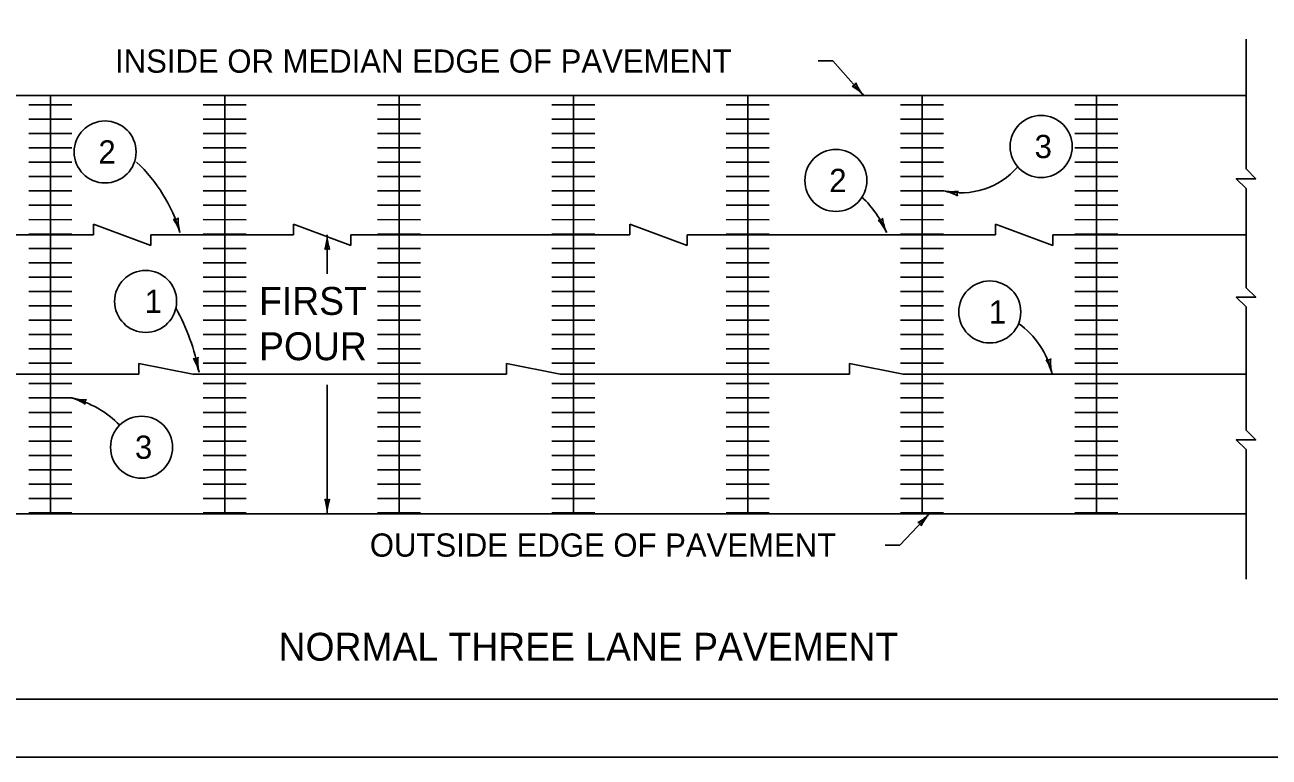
# Model space of a CAD drawing. Extents: x 997.6 to 1036.7, y 998.9 to 1022.6.
# Drawn here: x 1019.34 to 1030.05, y 1000 to 1006.3 of the extents above; entities that cross this region are included whole.
import ezdxf

# ---------------------------------------------------------------- set-up
doc = ezdxf.new("R2010")
doc.units = 0
for name, color, linetype in [('Level 1', 7, 'Continuous'), ('Level 10', 7, 'Continuous'), ('Level 11', 7, 'Continuous'), ('Level 14', 7, 'Continuous')]:
    doc.layers.add(name, color=color, linetype=linetype)

msp = doc.modelspace()

# ---------------------------------------------------------------- linework, layer by layer
at = {"layer": 'Level 1'}
for p, q in [((1029.849, 1006.178), (1029.849, 1005.187)), ((1026.168, 1005.992), (1026.293, 1005.992)), ((1026.293, 1005.992), (1026.558, 1005.695)), ((1019.007, 1005.695), (1029.849, 1005.695)), ((1019.562, 1005.614), (1019.562, 1005.695)), ((1021.062, 1003.321), (1021.062, 1005.695)), ((1021.062, 1005.614), (1021.062, 1005.695)), ((1022.562, 1005.614), (1022.562, 1005.695)), ((1024.062, 1005.614), (1024.062, 1005.695)), ((1025.562, 1005.614), (1025.562, 1005.695)), ((1027.062, 1005.614), (1027.062, 1005.695)), ((1028.562, 1005.614), (1028.562, 1005.695)), ((1019.376, 1005.614), (1019.747, 1005.614)), ((1019.562, 1003.321), (1019.562, 1005.614)), ((1020.876, 1005.614), (1021.247, 1005.614)), ((1022.376, 1005.614), (1022.747, 1005.614)), ((1022.562, 1003.321), (1022.562, 1005.614)), ((1022.562, 1003.321), (1022.562, 1005.614)), ((1023.876, 1005.614), (1024.247, 1005.614)), ((1024.062, 1003.321), (1024.062, 1005.614)), ((1025.376, 1005.614), (1025.747, 1005.614)), ((1025.562, 1003.321), (1025.562, 1005.614)), ((1025.562, 1003.321), (1025.562, 1005.614)), ((1026.876, 1005.614), (1027.247, 1005.614)), ((1027.062, 1003.214), (1027.062, 1005.614)), ((1028.376, 1005.614), (1028.747, 1005.614)), ((1028.562, 1003.321), (1028.562, 1005.614)), ((1028.562, 1003.321), (1028.562, 1005.614)), ((1019.376, 1005.491), (1019.747, 1005.491)), ((1020.876, 1005.491), (1021.247, 1005.491)), ((1022.376, 1005.491), (1022.747, 1005.491)), ((1023.876, 1005.491), (1024.247, 1005.491)), ((1025.376, 1005.491), (1025.747, 1005.491)), ((1026.876, 1005.491), (1027.247, 1005.491)), ((1028.376, 1005.491), (1028.747, 1005.491)), ((1019.376, 1005.367), (1019.747, 1005.367)), ((1020.876, 1005.367), (1021.247, 1005.367)), ((1022.376, 1005.367), (1022.747, 1005.367)), ((1023.876, 1005.367), (1024.247, 1005.367)), ((1025.376, 1005.367), (1025.747, 1005.367)), ((1026.876, 1005.367), (1027.247, 1005.367)), ((1028.376, 1005.367), (1028.747, 1005.367)), ((1019.376, 1005.244), (1019.747, 1005.244)), ((1020.876, 1005.244), (1021.247, 1005.244)), ((1022.376, 1005.244), (1022.747, 1005.244)), ((1023.876, 1005.244), (1024.247, 1005.244)), ((1025.376, 1005.244), (1025.747, 1005.244)), ((1026.876, 1005.244), (1027.247, 1005.244)), ((1028.376, 1005.244), (1028.747, 1005.244)), ((1019.376, 1005.12), (1019.747, 1005.12)), ((1020.876, 1005.12), (1021.247, 1005.12)), ((1022.376, 1005.12), (1022.747, 1005.12)), ((1023.876, 1005.12), (1024.247, 1005.12)), ((1025.376, 1005.12), (1025.747, 1005.12)), ((1026.876, 1005.12), (1027.247, 1005.12)), ((1028.376, 1005.12), (1028.747, 1005.12)), ((1019.376, 1004.996), (1019.747, 1004.996)), ((1020.876, 1004.996), (1021.247, 1004.996)), ((1022.376, 1004.996), (1022.747, 1004.996)), ((1023.876, 1004.996), (1024.247, 1004.996)), ((1025.376, 1004.996), (1025.747, 1004.996)), ((1026.876, 1004.996), (1027.247, 1004.996)), ((1028.376, 1004.996), (1028.747, 1004.996)), ((1019.376, 1004.873), (1019.747, 1004.873)), ((1020.876, 1004.873), (1021.247, 1004.873)), ((1022.376, 1004.873), (1022.747, 1004.873)), ((1023.876, 1004.873), (1024.247, 1004.873)), ((1025.376, 1004.873), (1025.747, 1004.873)), ((1026.876, 1004.873), (1027.247, 1004.873)), ((1028.376, 1004.873), (1028.747, 1004.873)), ((1019.376, 1004.749), (1019.747, 1004.749)), ((1020.876, 1004.749), (1021.247, 1004.749)), ((1022.376, 1004.749), (1022.747, 1004.749)), ((1023.876, 1004.749), (1024.247, 1004.749)), ((1025.376, 1004.749), (1025.747, 1004.749)), ((1026.876, 1004.749), (1027.247, 1004.749)), ((1028.376, 1004.749), (1028.747, 1004.749)), ((1029.849, 1004.77), (1029.849, 1004.165)), ((1019.376, 1004.626), (1019.747, 1004.625)), ((1020.876, 1004.626), (1021.247, 1004.625)), ((1022.376, 1004.626), (1022.747, 1004.625)), ((1023.876, 1004.626), (1024.247, 1004.625)), ((1025.376, 1004.626), (1025.747, 1004.625)), ((1026.876, 1004.626), (1027.247, 1004.625)), ((1028.376, 1004.626), (1028.747, 1004.625)), ((1019.007, 1004.495), (1019.932, 1004.495)), ((1019.376, 1004.502), (1019.747, 1004.502)), ((1019.932, 1004.495), (1019.932, 1004.587)), ((1020.426, 1004.402), (1019.932, 1004.587)), ((1020.426, 1004.495), (1020.426, 1004.402)), ((1020.426, 1004.495), (1021.654, 1004.495)), ((1020.876, 1004.502), (1021.247, 1004.502)), ((1021.654, 1004.495), (1021.654, 1004.587)), ((1022.148, 1004.402), (1021.654, 1004.587)), ((1021.943, 1004.495), (1021.943, 1004.159)), ((1022.148, 1004.495), (1022.148, 1004.402)), ((1022.148, 1004.495), (1024.547, 1004.495)), ((1022.376, 1004.502), (1022.747, 1004.502)), ((1023.876, 1004.502), (1024.247, 1004.502)), ((1024.547, 1004.495), (1024.547, 1004.587)), ((1025.041, 1004.402), (1024.547, 1004.587)), ((1025.041, 1004.495), (1025.041, 1004.402)), ((1025.041, 1004.495), (1027.692, 1004.495)), ((1025.376, 1004.502), (1025.747, 1004.502)), ((1026.876, 1004.502), (1027.247, 1004.502)), ((1027.692, 1004.495), (1027.692, 1004.587)), ((1028.186, 1004.402), (1027.692, 1004.587)), ((1028.186, 1004.495), (1028.186, 1004.402)), ((1028.186, 1004.495), (1029.849, 1004.495)), ((1028.376, 1004.502), (1028.747, 1004.502)), ((1019.376, 1004.378), (1019.747, 1004.378)), ((1020.876, 1004.378), (1021.247, 1004.378)), ((1022.376, 1004.378), (1022.747, 1004.378)), ((1023.876, 1004.378), (1024.247, 1004.378)), ((1025.376, 1004.378), (1025.747, 1004.378)), ((1026.876, 1004.378), (1027.247, 1004.378)), ((1028.376, 1004.378), (1028.747, 1004.378)), ((1019.376, 1004.255), (1019.747, 1004.255)), ((1020.876, 1004.255), (1021.247, 1004.255)), ((1022.376, 1004.255), (1022.747, 1004.255)), ((1023.876, 1004.255), (1024.247, 1004.255)), ((1025.376, 1004.255), (1025.747, 1004.255)), ((1026.876, 1004.255), (1027.247, 1004.255)), ((1028.376, 1004.255), (1028.747, 1004.255)), ((1019.376, 1004.131), (1019.747, 1004.131)), ((1020.876, 1004.131), (1021.247, 1004.131)), ((1022.376, 1004.131), (1022.747, 1004.131)), ((1023.876, 1004.131), (1024.247, 1004.131)), ((1025.376, 1004.131), (1025.747, 1004.131)), ((1026.876, 1004.131), (1027.247, 1004.131)), ((1028.376, 1004.131), (1028.747, 1004.131)), ((1019.376, 1004.008), (1019.747, 1004.008)), ((1020.876, 1004.008), (1021.247, 1004.008)), ((1022.376, 1004.008), (1022.747, 1004.008)), ((1023.876, 1004.008), (1024.247, 1004.008)), ((1025.376, 1004.008), (1025.747, 1004.008)), ((1026.876, 1004.008), (1027.247, 1004.008)), ((1028.376, 1004.008), (1028.747, 1004.008)), ((1019.376, 1003.884), (1019.747, 1003.884)), ((1020.876, 1003.884), (1021.247, 1003.884)), ((1022.376, 1003.884), (1022.747, 1003.884)), ((1023.876, 1003.884), (1024.247, 1003.884)), ((1025.376, 1003.884), (1025.747, 1003.884)), ((1026.876, 1003.884), (1027.247, 1003.884)), ((1028.376, 1003.884), (1028.747, 1003.884)), ((1019.376, 1003.76), (1019.747, 1003.76)), ((1020.876, 1003.76), (1021.247, 1003.76)), ((1022.376, 1003.76), (1022.747, 1003.76)), ((1023.876, 1003.76), (1024.247, 1003.76)), ((1025.376, 1003.76), (1025.747, 1003.76)), ((1026.876, 1003.76), (1027.247, 1003.76)), ((1028.376, 1003.76), (1028.747, 1003.76)), ((1029.849, 1003.749), (1029.849, 1002.939)), ((1019.376, 1003.637), (1019.747, 1003.637)), ((1020.876, 1003.637), (1021.247, 1003.637)), ((1022.376, 1003.637), (1022.747, 1003.637)), ((1023.876, 1003.637), (1024.247, 1003.637)), ((1025.376, 1003.637), (1025.747, 1003.637)), ((1026.876, 1003.637), (1027.247, 1003.637)), ((1028.376, 1003.637), (1028.747, 1003.637)), ((1019.376, 1003.513), (1019.747, 1003.513)), ((1020.876, 1003.513), (1021.247, 1003.513)), ((1022.376, 1003.513), (1022.747, 1003.513)), ((1023.876, 1003.513), (1024.247, 1003.513)), ((1025.376, 1003.513), (1025.747, 1003.513)), ((1026.876, 1003.513), (1027.247, 1003.513)), ((1028.376, 1003.513), (1028.747, 1003.513)), ((1019.376, 1003.39), (1019.747, 1003.39)), ((1019.562, 1003.214), (1019.562, 1003.321)), ((1020.323, 1003.295), (1020.323, 1003.387)), ((1020.323, 1003.387), (1020.786, 1003.295)), ((1020.876, 1003.39), (1021.247, 1003.39)), ((1021.062, 1003.214), (1021.062, 1003.321)), ((1022.376, 1003.39), (1022.747, 1003.39)), ((1022.562, 1003.214), (1022.562, 1003.321)), ((1023.485, 1003.295), (1023.485, 1003.387)), ((1023.485, 1003.387), (1023.948, 1003.295)), ((1023.876, 1003.39), (1024.247, 1003.39)), ((1024.062, 1003.214), (1024.062, 1003.321)), ((1025.376, 1003.39), (1025.747, 1003.39)), ((1025.562, 1003.214), (1025.562, 1003.321)), ((1026.436, 1003.295), (1026.436, 1003.387)), ((1026.436, 1003.387), (1026.899, 1003.295)), ((1026.876, 1003.39), (1027.247, 1003.39)), ((1028.376, 1003.39), (1028.747, 1003.39)), ((1028.562, 1003.214), (1028.562, 1003.321)), ((1019.007, 1003.295), (1020.323, 1003.295)), ((1019.376, 1003.214), (1019.747, 1003.214)), ((1019.562, 1002.095), (1019.562, 1003.214)), ((1020.786, 1003.295), (1023.485, 1003.295)), ((1020.876, 1003.214), (1021.247, 1003.214)), ((1021.062, 1002.095), (1021.062, 1003.214)), ((1022.376, 1003.214), (1022.747, 1003.214)), ((1022.562, 1002.102), (1022.562, 1003.214)), ((1023.876, 1003.214), (1024.247, 1003.214)), ((1023.948, 1003.295), (1026.436, 1003.295)), ((1024.062, 1002.095), (1024.062, 1003.214)), ((1025.376, 1003.214), (1025.747, 1003.214)), ((1025.562, 1002.095), (1025.562, 1003.214)), ((1026.876, 1003.214), (1027.247, 1003.214)), ((1026.899, 1003.295), (1029.849, 1003.295)), ((1027.062, 1002.102), (1027.062, 1003.214)), ((1028.376, 1003.214), (1028.747, 1003.214)), ((1028.562, 1002.095), (1028.562, 1003.214)), ((1021.943, 1003.204), (1021.943, 1002.095)), ((1019.376, 1003.091), (1019.747, 1003.091)), ((1020.876, 1003.091), (1021.247, 1003.091)), ((1022.376, 1003.091), (1022.747, 1003.091)), ((1023.876, 1003.091), (1024.247, 1003.091)), ((1025.376, 1003.091), (1025.747, 1003.091)), ((1026.876, 1003.091), (1027.247, 1003.091)), ((1028.376, 1003.091), (1028.747, 1003.091)), ((1019.376, 1002.967), (1019.747, 1002.967)), ((1020.876, 1002.967), (1021.247, 1002.967)), ((1022.376, 1002.967), (1022.747, 1002.967)), ((1023.876, 1002.967), (1024.247, 1002.967)), ((1025.376, 1002.967), (1025.747, 1002.967)), ((1026.876, 1002.967), (1027.247, 1002.967)), ((1028.376, 1002.967), (1028.747, 1002.967)), ((1019.376, 1002.843), (1019.747, 1002.843)), ((1020.876, 1002.843), (1021.247, 1002.843)), ((1022.376, 1002.843), (1022.747, 1002.843)), ((1023.876, 1002.843), (1024.247, 1002.843)), ((1025.376, 1002.843), (1025.747, 1002.843)), ((1026.876, 1002.843), (1027.247, 1002.843)), ((1028.376, 1002.843), (1028.747, 1002.843)), ((1019.376, 1002.72), (1019.747, 1002.72)), ((1020.876, 1002.72), (1021.247, 1002.72)), ((1022.376, 1002.72), (1022.747, 1002.72)), ((1023.876, 1002.72), (1024.247, 1002.72)), ((1025.376, 1002.72), (1025.747, 1002.72)), ((1026.876, 1002.72), (1027.247, 1002.72)), ((1028.376, 1002.72), (1028.747, 1002.72)), ((1019.376, 1002.596), (1019.747, 1002.596)), ((1020.876, 1002.596), (1021.247, 1002.596)), ((1022.376, 1002.596), (1022.747, 1002.596)), ((1023.876, 1002.596), (1024.247, 1002.596)), ((1025.376, 1002.596), (1025.747, 1002.596)), ((1026.876, 1002.596), (1027.247, 1002.596)), ((1028.376, 1002.596), (1028.747, 1002.596)), ((1019.376, 1002.473), (1019.747, 1002.473)), ((1020.876, 1002.473), (1021.247, 1002.473)), ((1022.376, 1002.473), (1022.747, 1002.473)), ((1023.876, 1002.473), (1024.247, 1002.473)), ((1025.376, 1002.473), (1025.747, 1002.473)), ((1026.876, 1002.473), (1027.247, 1002.473)), ((1028.376, 1002.473), (1028.747, 1002.473)), ((1029.849, 1002.522), (1029.849, 1001.531)), ((1019.376, 1002.349), (1019.747, 1002.349)), ((1020.876, 1002.349), (1021.247, 1002.349)), ((1022.376, 1002.349), (1022.747, 1002.349)), ((1023.876, 1002.349), (1024.247, 1002.349)), ((1025.376, 1002.349), (1025.747, 1002.349)), ((1026.876, 1002.349), (1027.247, 1002.349)), ((1028.376, 1002.349), (1028.747, 1002.349)), ((1019.376, 1002.225), (1019.747, 1002.225)), ((1020.876, 1002.225), (1021.247, 1002.225)), ((1022.376, 1002.225), (1022.747, 1002.225)), ((1023.876, 1002.225), (1024.247, 1002.225)), ((1025.376, 1002.225), (1025.747, 1002.225)), ((1026.876, 1002.225), (1027.247, 1002.225)), ((1028.376, 1002.225), (1028.747, 1002.225)), ((1019.007, 1002.095), (1029.849, 1002.095)), ((1019.376, 1002.102), (1019.747, 1002.102)), ((1020.876, 1002.102), (1021.247, 1002.102)), ((1022.376, 1002.102), (1022.747, 1002.102)), ((1023.876, 1002.102), (1024.247, 1002.102)), ((1025.376, 1002.102), (1025.747, 1002.102)), ((1026.869, 1001.825), (1027.125, 1002.095)), ((1026.876, 1002.102), (1027.247, 1002.102)), ((1028.376, 1002.102), (1028.747, 1002.102)), ((1026.744, 1001.825), (1026.869, 1001.825))]:
    msp.add_line(p, q, dxfattribs=at)
for points in [[(1029.849, 1005.187), (1029.849, 1005.062), (1029.932, 1004.978), (1029.765, 1004.978), (1029.849, 1004.895), (1029.849, 1004.77)], [(1029.849, 1004.165), (1029.849, 1004.04), (1029.932, 1003.957), (1029.765, 1003.957), (1029.849, 1003.874), (1029.849, 1003.749)], [(1029.849, 1002.939), (1029.849, 1002.814), (1029.932, 1002.73), (1029.765, 1002.73), (1029.849, 1002.647), (1029.849, 1002.522)]]:
    msp.add_lwpolyline(points, dxfattribs=at)
for centre in [(1020.032, 1005.208), (1028.086, 1005.255), (1026.32, 1004.963), (1020.381, 1003.922), (1027.644, 1003.831), (1020.346, 1002.667)]:
    msp.add_circle(centre, 0.267, dxfattribs=at)
for centre, radius, start, end in [((1026.459, 1005.806), 0.0313, 270.4778, 352.5945), ((1026.85, 1005.955), 0.391, 203.0503, 221.6971), ((1026.266, 1005.435), 0.391, 41.7032, 60.372), ((1026.266, 1005.435), 0.391, 41.691, 41.7032), ((1019.378, 1004.134), 1.353, 16.3583, 46.8532), ((1027.394, 1005.503), 0.647, 256.9034, 319.2423), ((1025.869, 1004.124), 0.97, 23.7311, 45.813), ((1027.316, 1005.257), 0.391, 259.7931, 278.4619), ((1027.178, 1004.488), 0.391, 61.1403, 79.787), ((1027.316, 1005.257), 0.391, 259.7809, 259.7931), ((1027.393, 1004.846), 0.0313, 128.5677, 210.6844), ((1020.634, 1004.658), 0.0313, 245.3954, 327.512), ((1020.302, 1004.403), 0.391, 16.6208, 35.2895), ((1021.051, 1004.627), 0.391, 177.9679, 196.6146), ((1026.694, 1004.65), 0.0313, 253.6943, 335.811), ((1026.402, 1004.35), 0.391, 24.9197, 43.5884), ((1027.111, 1004.679), 0.391, 186.2668, 204.9136), ((1020.302, 1004.403), 0.391, 16.6085, 16.6208), ((1021.552, 1004.495), 0.391, 341.3472, 359.9939), ((1022.334, 1004.495), 0.391, 180, 198.6688), ((1022.334, 1004.495), 0.391, 179.9878, 180), ((1026.402, 1004.35), 0.391, 24.9074, 24.9197), ((1021.943, 1004.346), 0.0313, 48.7746, 130.8913), ((1018.954, 1002.947), 1.922, 11.0083, 28.557), ((1027.45, 1003.126), 0.751, 13.6174, 53.9278), ((1020.806, 1003.459), 0.0313, 241.8035, 323.9202), ((1020.459, 1003.226), 0.391, 13.0289, 31.6977), ((1021.221, 1003.403), 0.391, 174.3761, 193.0228), ((1028.143, 1003.447), 0.0313, 242.8108, 324.9275), ((1028.558, 1003.397), 0.391, 175.3834, 194.0301), ((1027.8, 1003.208), 0.391, 14.0362, 32.705), ((1020.459, 1003.226), 0.391, 13.0167, 13.0289), ((1027.8, 1003.208), 0.391, 14.024, 14.0362), ((1019.545, 1002.26), 0.855, 44.1937, 76.3191), ((1019.855, 1003.466), 0.391, 254.0068, 272.6756), ((1019.639, 1002.715), 0.391, 55.354, 74.0007), ((1019.855, 1003.466), 0.391, 253.9946, 254.0068), ((1019.89, 1003.05), 0.0313, 122.7814, 204.8981), ((1021.943, 1002.243), 0.0313, 228.7746, 310.8913), ((1021.552, 1002.095), 0.391, 0, 18.6688), ((1022.334, 1002.095), 0.391, 161.3472, 179.9939), ((1021.552, 1002.095), 0.391, 359.9878, 0), ((1026.842, 1002.364), 0.391, 297.7895, 316.4362), ((1027.408, 1001.825), 0.391, 136.4423, 155.1111), ((1027.408, 1001.825), 0.391, 136.4301, 136.4423), ((1027.023, 1001.987), 0.0313, 5.2169, 87.3336)]:
    msp.add_arc(centre, radius, start, end, dxfattribs=at)
at = {"layer": 'Level 10'}
msp.add_line((1035.5, 1000.5), (1007, 1000.5), dxfattribs=at)
at = {"layer": 'Level 11'}
msp.add_lwpolyline([(1007, 1000.5), (1035.5, 1000.5), (1035.5, 1021.5), (1007, 1021.5)], close=True, dxfattribs=at)
at = {"layer": 'Level 14'}
msp.add_line((1036, 1000), (1000, 1000), dxfattribs=at)

# ---------------------------------------------------------------- texts
at = {"layer": 'Level 1'}
for s, height, p in [('INSIDE OR MEDIAN EDGE OF PAVEMENT', 0.2, (1020.118, 1005.89)), ('3', 0.2, (1028.03, 1005.155)), ('2', 0.2, (1019.975, 1005.108)), ('2', 0.2, (1026.263, 1004.863)), ('1', 0.2, (1020.373, 1003.822)), ('FIRST', 0.24, (1021.357, 1003.806)), ('1', 0.2, (1027.636, 1003.731)), ('POUR', 0.24, (1021.357, 1003.416)), ('3', 0.2, (1020.289, 1002.567)), ('OUTSIDE EDGE OF PAVEMENT', 0.2, (1022.31, 1001.725)), ('NORMAL THREE LANE PAVEMENT', 0.24, (1021.525, 1000.83))]:
    msp.add_text(s, height=height, dxfattribs=at).set_placement(p)

doc.saveas('drawing.dxf')
